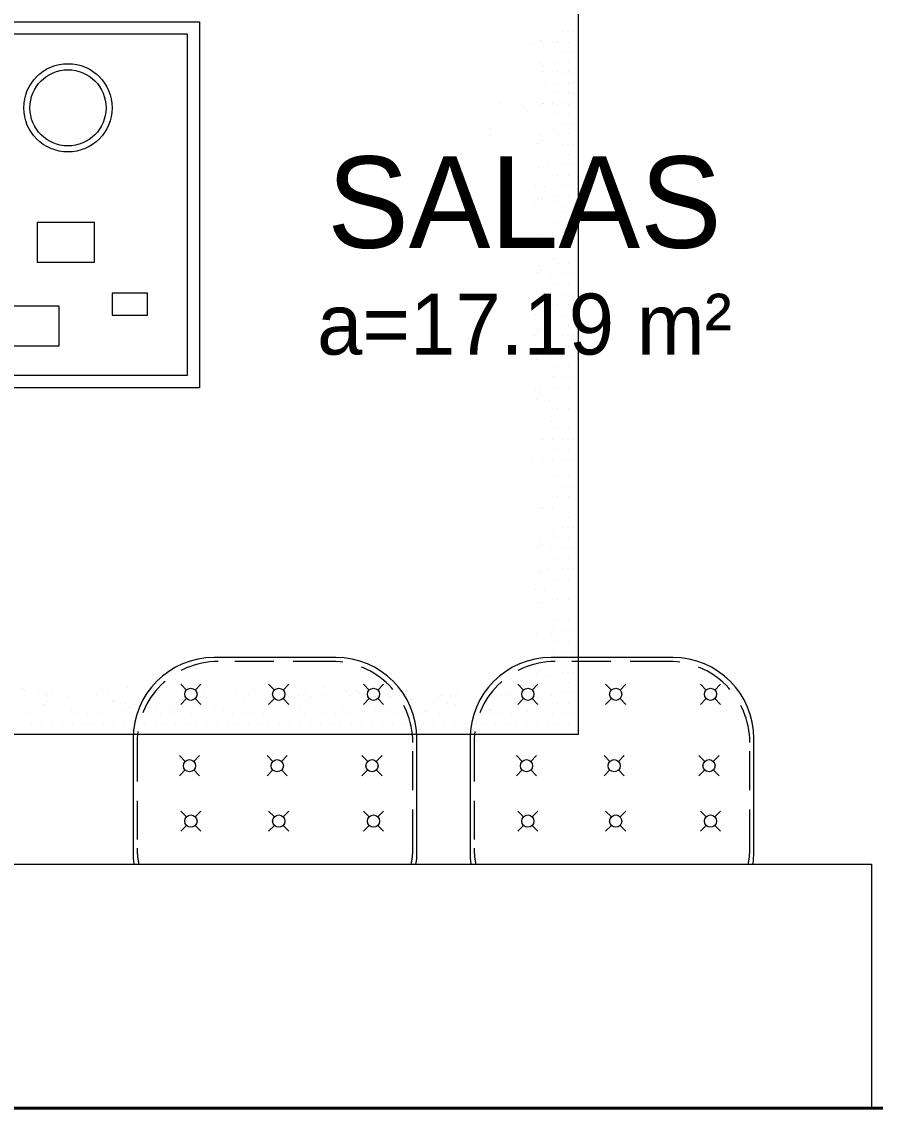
# Model space of a CAD drawing. Header units: millimetres. Extents: x 13204 to 24802, y 21209 to 40694.
# Drawn here: x 24062.7 to 24202.7, y 36410.9 to 36589 of the extents above; entities that cross this region are included whole.
import ezdxf
from ezdxf.enums import TextEntityAlignment as Align

# ---------------------------------------------------------------- set-up
doc = ezdxf.new("R2010")
doc.units = ezdxf.units.MM
doc.linetypes.add('DASHED2', pattern=[9.525, 6.35, -3.175])
for name, color, linetype, lineweight in [('Hachura', 8, 'Continuous', 0), ('Layout', 6, 'Continuous', 15), ('Mobiliario', 6, 'Continuous', 13), ('MOBILIÁRIO', 6, 'Continuous', 13), ('Paredes', 1, 'Continuous', 40), ('PISO', 5, 'Continuous', 5), ('TEXTO', 4, 'Continuous', 5)]:
    doc.layers.add(name, color=color, linetype=linetype, lineweight=lineweight)
doc.styles.add('LANA', font='stylu.ttf')

# ---------------------------------------------------------------- blocks, each defined once
blk = doc.blocks.new('*U49', base_point=(58175.93, 6482.58))
blk = doc.blocks.new('Mesa8lugaresP4')
at = {"layer": 'Hachura'}
for p, q in [((1103.7, 847.8), (-1090.1, 847.8)), ((-1090.1, 847.8), (-1090.1, -847.8)), ((-1080.6, 847.6), (-1080.6, 847.6)), ((-1061.5, 847.6), (-1061.5, 847.6)), ((-1042.5, 847.6), (-1042.5, 847.6)), ((-1023.4, 847.6), (-1023.4, 847.6)), ((-1004.4, 847.6), (-1004.4, 847.6)), ((-985.3, 847.6), (-985.3, 847.6)), ((-966.3, 847.6), (-966.3, 847.6)), ((-947.2, 847.6), (-947.2, 847.6)), ((-928.2, 847.6), (-928.2, 847.6)), ((-909.1, 847.6), (-909.1, 847.6)), ((-890.1, 847.6), (-890.1, 847.6)), ((-871, 847.6), (-871, 847.6)), ((-852, 847.6), (-852, 847.6)), ((-832.9, 847.6), (-832.9, 847.6)), ((-813.9, 847.6), (-813.9, 847.6)), ((-794.8, 847.6), (-794.8, 847.6)), ((-775.8, 847.6), (-775.8, 847.6)), ((-756.7, 847.6), (-756.7, 847.6)), ((-737.7, 847.6), (-737.7, 847.6)), ((-718.6, 847.6), (-718.6, 847.6)), ((-699.6, 847.6), (-699.6, 847.6)), ((-680.5, 847.6), (-680.5, 847.6)), ((-661.5, 847.6), (-661.5, 847.6)), ((-642.4, 847.6), (-642.4, 847.6)), ((-623.4, 847.6), (-623.4, 847.6)), ((-604.3, 847.6), (-604.3, 847.6)), ((-585.3, 847.6), (-585.3, 847.6)), ((-566.2, 847.6), (-566.2, 847.6)), ((-547.2, 847.6), (-547.2, 847.6)), ((-528.1, 847.6), (-528.1, 847.6)), ((-509.1, 847.6), (-509.1, 847.6)), ((-490, 847.6), (-490, 847.6)), ((-471, 847.6), (-471, 847.6)), ((-451.9, 847.6), (-451.9, 847.6)), ((-432.9, 847.6), (-432.9, 847.6)), ((-413.8, 847.6), (-413.8, 847.6)), ((-394.8, 847.6), (-394.8, 847.6)), ((-375.7, 847.6), (-375.7, 847.6)), ((-356.7, 847.6), (-356.7, 847.6)), ((-337.6, 847.6), (-337.6, 847.6)), ((-318.6, 847.6), (-318.6, 847.6)), ((-299.5, 847.6), (-299.5, 847.6)), ((-280.5, 847.6), (-280.5, 847.6)), ((-261.4, 847.6), (-261.4, 847.6)), ((-242.4, 847.6), (-242.4, 847.6)), ((-223.3, 847.6), (-223.3, 847.6)), ((-204.3, 847.6), (-204.3, 847.6)), ((-185.2, 847.6), (-185.2, 847.6)), ((-166.2, 847.6), (-166.2, 847.6)), ((-147.1, 847.6), (-147.1, 847.6)), ((-128.1, 847.6), (-128.1, 847.6)), ((-109, 847.6), (-109, 847.6)), ((-90, 847.6), (-90, 847.6)), ((-70.9, 847.6), (-70.9, 847.6)), ((-1090.1, 828.6), (-1090.1, 828.6)), ((-1071, 828.6), (-1071, 828.6)), ((-1052, 828.6), (-1052, 828.6)), ((-1032.9, 828.6), (-1032.9, 828.6)), ((-1013.9, 828.6), (-1013.9, 828.6)), ((-994.8, 828.6), (-994.8, 828.6)), ((-975.8, 828.6), (-975.8, 828.6)), ((-956.7, 828.6), (-956.7, 828.6)), ((-937.7, 828.6), (-937.7, 828.6)), ((-918.6, 828.6), (-918.6, 828.6)), ((-899.6, 828.6), (-899.6, 828.6)), ((-880.5, 828.6), (-880.5, 828.6)), ((-861.5, 828.6), (-861.5, 828.6)), ((-842.4, 828.6), (-842.4, 828.6)), ((-823.4, 828.6), (-823.4, 828.6)), ((-804.3, 828.6), (-804.3, 828.6)), ((-785.3, 828.6), (-785.3, 828.6)), ((-766.2, 828.6), (-766.2, 828.6)), ((-747.2, 828.6), (-747.2, 828.6)), ((-728.1, 828.6), (-728.1, 828.6)), ((-709.1, 828.6), (-709.1, 828.6)), ((-690, 828.6), (-690, 828.6)), ((-671, 828.6), (-671, 828.6)), ((-651.9, 828.6), (-651.9, 828.6)), ((-632.9, 828.6), (-632.9, 828.6)), ((-613.8, 828.6), (-613.8, 828.6)), ((-594.8, 828.6), (-594.8, 828.6)), ((-575.7, 828.6), (-575.7, 828.6)), ((-556.7, 828.6), (-556.7, 828.6)), ((-537.6, 828.6), (-537.6, 828.6)), ((-518.6, 828.6), (-518.6, 828.6)), ((-499.5, 828.6), (-499.5, 828.6)), ((-480.5, 828.6), (-480.5, 828.6)), ((-461.4, 828.6), (-461.4, 828.6)), ((-442.4, 828.6), (-442.4, 828.6)), ((-423.3, 828.6), (-423.3, 828.6)), ((-404.3, 828.6), (-404.3, 828.6)), ((-385.2, 828.6), (-385.2, 828.6)), ((-366.2, 828.6), (-366.2, 828.6)), ((-347.1, 828.6), (-347.1, 828.6)), ((-328.1, 828.6), (-328.1, 828.6)), ((-309, 828.6), (-309, 828.6)), ((-290, 828.6), (-290, 828.6)), ((-270.9, 828.6), (-270.9, 828.6)), ((-251.9, 828.6), (-251.9, 828.6)), ((-232.8, 828.6), (-232.8, 828.6)), ((-213.8, 828.6), (-213.8, 828.6)), ((-194.7, 828.6), (-194.7, 828.6)), ((-175.7, 828.6), (-175.7, 828.6)), ((-156.6, 828.6), (-156.6, 828.6)), ((-137.6, 828.6), (-137.6, 828.6)), ((-118.5, 828.6), (-118.5, 828.6)), ((-99.5, 828.6), (-99.5, 828.6)), ((-80.4, 828.6), (-80.4, 828.6)), ((-1080.6, 809.5), (-1080.6, 809.5)), ((-1061.5, 809.5), (-1061.5, 809.5)), ((-1042.5, 809.5), (-1042.5, 809.5)), ((-1023.4, 809.5), (-1023.4, 809.5)), ((-1004.4, 809.5), (-1004.4, 809.5)), ((-985.3, 809.5), (-985.3, 809.5)), ((-966.3, 809.5), (-966.3, 809.5)), ((-947.2, 809.5), (-947.2, 809.5)), ((-928.2, 809.5), (-928.2, 809.5)), ((-909.1, 809.5), (-909.1, 809.5)), ((-890.1, 809.5), (-890.1, 809.5)), ((-871, 809.5), (-871, 809.5)), ((-852, 809.5), (-852, 809.5)), ((-832.9, 809.5), (-832.9, 809.5)), ((-813.9, 809.5), (-813.9, 809.5)), ((-794.8, 809.5), (-794.8, 809.5)), ((-775.8, 809.5), (-775.8, 809.5)), ((-756.7, 809.5), (-756.7, 809.5)), ((-737.7, 809.5), (-737.7, 809.5)), ((-718.6, 809.5), (-718.6, 809.5)), ((-699.6, 809.5), (-699.6, 809.5)), ((-680.5, 809.5), (-680.5, 809.5)), ((-661.5, 809.5), (-661.5, 809.5)), ((-642.4, 809.5), (-642.4, 809.5)), ((-623.4, 809.5), (-623.4, 809.5)), ((-604.3, 809.5), (-604.3, 809.5)), ((-585.3, 809.5), (-585.3, 809.5)), ((-566.2, 809.5), (-566.2, 809.5)), ((-547.2, 809.5), (-547.2, 809.5)), ((-528.1, 809.5), (-528.1, 809.5)), ((-509.1, 809.5), (-509.1, 809.5)), ((-490, 809.5), (-490, 809.5)), ((-471, 809.5), (-471, 809.5)), ((-451.9, 809.5), (-451.9, 809.5)), ((-432.9, 809.5), (-432.9, 809.5)), ((-413.8, 809.5), (-413.8, 809.5)), ((-394.8, 809.5), (-394.8, 809.5)), ((-375.7, 809.5), (-375.7, 809.5)), ((-356.7, 809.5), (-356.7, 809.5)), ((-337.6, 809.5), (-337.6, 809.5)), ((-318.6, 809.5), (-318.6, 809.5)), ((-299.5, 809.5), (-299.5, 809.5)), ((-280.5, 809.5), (-280.5, 809.5)), ((-261.4, 809.5), (-261.4, 809.5)), ((-242.4, 809.5), (-242.4, 809.5)), ((-223.3, 809.5), (-223.3, 809.5)), ((-204.3, 809.5), (-204.3, 809.5)), ((-185.2, 809.5), (-185.2, 809.5)), ((-166.2, 809.5), (-166.2, 809.5)), ((-147.1, 809.5), (-147.1, 809.5)), ((-128.1, 809.5), (-128.1, 809.5)), ((-109, 809.5), (-109, 809.5)), ((-90, 809.5), (-90, 809.5)), ((-70.9, 809.5), (-70.9, 809.5)), ((-1090.1, 790.5), (-1090.1, 790.5)), ((-1071, 790.5), (-1071, 790.5)), ((-1052, 790.5), (-1052, 790.5)), ((-1080.6, 771.4), (-1080.6, 771.4)), ((-1061.5, 771.4), (-1061.5, 771.4)), ((-1090.1, 752.4), (-1090.1, 752.4)), ((-1071, 752.4), (-1071, 752.4)), ((-1052, 752.4), (-1052, 752.4)), ((-1080.6, 733.3), (-1080.6, 733.3)), ((-1061.5, 733.3), (-1061.5, 733.3)), ((-1090.1, 714.3), (-1090.1, 714.3)), ((-1071, 714.3), (-1071, 714.3)), ((-1052, 714.3), (-1052, 714.3)), ((-1080.6, 695.2), (-1080.6, 695.2)), ((-1061.5, 695.2), (-1061.5, 695.2)), ((-1090.1, 676.2), (-1090.1, 676.2)), ((-1071, 676.2), (-1071, 676.2)), ((-1052, 676.2), (-1052, 676.2)), ((-1080.6, 657.1), (-1080.6, 657.1)), ((-1061.5, 657.1), (-1061.5, 657.1)), ((-1090.1, 638.1), (-1090.1, 638.1)), ((-1071, 638.1), (-1071, 638.1)), ((-1052, 638.1), (-1052, 638.1)), ((-1080.6, 619), (-1080.6, 619)), ((-1061.5, 619), (-1061.5, 619)), ((-1090.1, 600), (-1090.1, 600)), ((-1071, 600), (-1071, 600)), ((-1052, 600), (-1052, 600)), ((-1090.1, 561.9), (-1090.1, 561.9)), ((-1080.6, 580.9), (-1080.6, 580.9)), ((-1071, 561.9), (-1071, 561.9)), ((-1061.5, 580.9), (-1061.5, 580.9)), ((-1052, 561.9), (-1052, 561.9)), ((-1080.6, 542.8), (-1080.6, 542.8)), ((-1061.5, 542.8), (-1061.5, 542.8)), ((-1090.1, 523.8), (-1090.1, 523.8)), ((-1071, 523.8), (-1071, 523.8)), ((-1052, 523.8), (-1052, 523.8)), ((-1080.6, 504.7), (-1080.6, 504.7)), ((-1061.5, 504.7), (-1061.5, 504.7)), ((-1090.1, 485.7), (-1090.1, 485.7)), ((-1071, 485.7), (-1071, 485.7)), ((-1052, 485.7), (-1052, 485.7)), ((-1080.6, 466.6), (-1080.6, 466.6)), ((-1061.5, 466.6), (-1061.5, 466.6)), ((-1090.1, 447.6), (-1090.1, 447.6)), ((-1071, 447.6), (-1071, 447.6)), ((-1052, 447.6), (-1052, 447.6)), ((-1080.6, 428.5), (-1080.6, 428.5)), ((-1061.5, 428.5), (-1061.5, 428.5)), ((-1090.1, 409.5), (-1090.1, 409.5)), ((-1071, 409.5), (-1071, 409.5)), ((-1052, 409.5), (-1052, 409.5)), ((-1080.6, 390.4), (-1080.6, 390.4)), ((-1061.5, 390.4), (-1061.5, 390.4)), ((-1090.1, 371.4), (-1090.1, 371.4)), ((-1071, 371.4), (-1071, 371.4)), ((-1052, 371.4), (-1052, 371.4)), ((-1080.6, 341.4), (-1080.6, 341.4)), ((-1061.5, 341.4), (-1061.5, 341.4)), ((-1042.5, 341.4), (-1042.5, 341.4)), ((-1023.4, 341.4), (-1023.4, 341.4)), ((-1004.4, 341.4), (-1004.4, 341.4)), ((-1090.1, 322.3), (-1090.1, 322.3)), ((-1071, 322.3), (-1071, 322.3)), ((-1052, 322.3), (-1052, 322.3)), ((-1032.9, 322.3), (-1032.9, 322.3)), ((-1013.9, 322.3), (-1013.9, 322.3)), ((-1080.6, 303.3), (-1080.6, 303.3)), ((-1061.5, 303.3), (-1061.5, 303.3)), ((-1042.5, 303.3), (-1042.5, 303.3)), ((-1023.4, 303.3), (-1023.4, 303.3)), ((-1090.1, 284.2), (-1090.1, 284.2)), ((-1071, 284.2), (-1071, 284.2)), ((-1052, 284.2), (-1052, 284.2)), ((-1080.6, 265.2), (-1080.6, 265.2)), ((-1061.5, 265.2), (-1061.5, 265.2)), ((-1090.1, 246.1), (-1090.1, 246.1)), ((-1071, 246.1), (-1071, 246.1)), ((-1052, 246.1), (-1052, 246.1)), ((-1080.6, 227.1), (-1080.6, 227.1)), ((-1061.5, 227.1), (-1061.5, 227.1)), ((-1090.1, 208), (-1090.1, 208)), ((-1071, 208), (-1071, 208)), ((-1052, 208), (-1052, 208)), ((-1080.6, 189), (-1080.6, 189)), ((-1061.5, 189), (-1061.5, 189)), ((-1090.1, 169.9), (-1090.1, 169.9)), ((-1071, 169.9), (-1071, 169.9)), ((-1052, 169.9), (-1052, 169.9)), ((-1080.6, 150.9), (-1080.6, 150.9)), ((-1061.5, 150.9), (-1061.5, 150.9)), ((-1090.1, 131.8), (-1090.1, 131.8)), ((-1071, 131.8), (-1071, 131.8)), ((-1052, 131.8), (-1052, 131.8)), ((-1080.6, 112.8), (-1080.6, 112.8)), ((-1061.5, 112.8), (-1061.5, 112.8)), ((-1090.1, 93.7), (-1090.1, 93.7)), ((-1071, 93.7), (-1071, 93.7)), ((-1052, 93.7), (-1052, 93.7)), ((-1080.6, 74.7), (-1080.6, 74.7)), ((-1061.5, 74.7), (-1061.5, 74.7)), ((-1090.1, 55.6), (-1090.1, 55.6)), ((-1071, 55.6), (-1071, 55.6)), ((-1052, 55.6), (-1052, 55.6)), ((-1080.6, 36.6), (-1080.6, 36.6)), ((-1061.5, 36.6), (-1061.5, 36.6)), ((-1090.1, 17.5), (-1090.1, 17.5)), ((-1071, 17.5), (-1071, 17.5)), ((-1052, 17.5), (-1052, 17.5)), ((-1080.6, -1.5), (-1080.6, -1.5)), ((-1061.5, -1.5), (-1061.5, -1.5)), ((-1090.1, -20.6), (-1090.1, -20.6)), ((-1080.6, -39.6), (-1080.6, -39.6)), ((-1071, -20.6), (-1071, -20.6)), ((-1061.5, -39.6), (-1061.5, -39.6)), ((-1052, -20.6), (-1052, -20.6)), ((-1090.1, -58.7), (-1090.1, -58.7)), ((-1071, -58.7), (-1071, -58.7)), ((-1052, -58.7), (-1052, -58.7)), ((-1080.6, -77.7), (-1080.6, -77.7)), ((-1061.5, -77.7), (-1061.5, -77.7)), ((-1090.1, -96.8), (-1090.1, -96.8)), ((-1071, -96.8), (-1071, -96.8)), ((-1052, -96.8), (-1052, -96.8)), ((-1080.6, -115.8), (-1080.6, -115.8)), ((-1061.5, -115.8), (-1061.5, -115.8)), ((-1090.1, -134.9), (-1090.1, -134.9)), ((-1080.6, -126.2), (-1080.6, -126.2)), ((-1071, -134.9), (-1071, -134.9)), ((-1061.5, -126.2), (-1061.5, -126.2)), ((-1052, -134.9), (-1052, -134.9)), ((-1090.1, -145.2), (-1090.1, -145.2)), ((-1071, -145.2), (-1071, -145.2)), ((-1052, -145.2), (-1052, -145.2)), ((-1080.6, -164.3), (-1080.6, -164.3)), ((-1061.5, -164.3), (-1061.5, -164.3)), ((-1090.1, -183.3), (-1090.1, -183.3)), ((-1071, -183.3), (-1071, -183.3)), ((-1052, -183.3), (-1052, -183.3)), ((-1080.6, -202.4), (-1080.6, -202.4)), ((-1061.5, -202.4), (-1061.5, -202.4)), ((-1090.1, -221.4), (-1090.1, -221.4)), ((-1080.6, -240.5), (-1080.6, -240.5)), ((-1071, -221.4), (-1071, -221.4)), ((-1061.5, -240.5), (-1061.5, -240.5)), ((-1052, -221.4), (-1052, -221.4)), ((-1090.1, -259.5), (-1090.1, -259.5)), ((-1071, -259.5), (-1071, -259.5)), ((-1052, -259.5), (-1052, -259.5)), ((-928.2, -257.3), (-928.2, -257.3)), ((-1080.6, -278.6), (-1080.6, -278.6)), ((-1061.5, -278.6), (-1061.5, -278.6)), ((-928.2, -268.2), (-928.2, -268.2)), ((-1090.1, -297.6), (-1090.1, -297.6)), ((-1071, -297.6), (-1071, -297.6)), ((-1052, -297.6), (-1052, -297.6)), ((-1090.1, -314.4), (-1090.1, -314.4)), ((-1080.6, -316.7), (-1080.6, -316.7)), ((-1071, -314.4), (-1071, -314.4)), ((-1061.5, -316.7), (-1061.5, -316.7)), ((-1052, -314.4), (-1052, -314.4)), ((-1090.1, -335.7), (-1090.1, -335.7)), ((-1080.6, -333.5), (-1080.6, -333.5)), ((-1071, -335.7), (-1071, -335.7)), ((-1061.5, -333.5), (-1061.5, -333.5)), ((-1052, -335.7), (-1052, -335.7)), ((-1090.1, -352.5), (-1090.1, -352.5)), ((-1080.6, -354.8), (-1080.6, -354.8)), ((-1071, -352.5), (-1071, -352.5)), ((-1061.5, -354.8), (-1061.5, -354.8)), ((-1052, -352.5), (-1052, -352.5)), ((-1090.1, -373.8), (-1090.1, -373.8)), ((-1080.6, -371.6), (-1080.6, -371.6)), ((-1071, -373.8), (-1071, -373.8)), ((-1061.5, -371.6), (-1061.5, -371.6)), ((-1052, -373.8), (-1052, -373.8)), ((-1071, -390.6), (-1071, -390.6)), ((-1052, -390.6), (-1052, -390.6)), ((-1080.6, -409.7), (-1080.6, -409.7)), ((-1061.5, -409.7), (-1061.5, -409.7)), ((-1090.1, -428.7), (-1090.1, -428.7)), ((-1071, -428.7), (-1071, -428.7)), ((-1052, -428.7), (-1052, -428.7)), ((-1080.6, -447.8), (-1080.6, -447.8)), ((-1061.5, -447.8), (-1061.5, -447.8))]:
    blk.add_line(p, q, dxfattribs=at)
for points in [[(-995.4, 805.4), (-995.4, 805.4)], [(-944.1, 804.3), (-944.1, 804.3)], [(-928.5, 802.3), (-928.5, 802.3)], [(-927.1, 802.3), (-927.1, 802.3)], [(-902, 805.2), (-902, 805.2)], [(-812, 804.5), (-812, 804.5)], [(-808.6, 805.1), (-808.6, 805.1)], [(-805.3, 804.9), (-805.3, 804.9)], [(-735.2, 804.9), (-735.2, 804.9)], [(-715.1, 804.9), (-715.1, 804.9)], [(-654.2, 802), (-654.2, 802)], [(-621.7, 804.7), (-621.7, 804.7)], [(-528.3, 804.6), (-528.3, 804.6)], [(-434.9, 804.4), (-434.9, 804.4)], [(-351.2, 804), (-351.2, 804)], [(-341.4, 804.2), (-341.4, 804.2)], [(-335.6, 801.9), (-335.6, 801.9)], [(-248, 804.1), (-248, 804.1)], [(-154.6, 803.9), (-154.6, 803.9)], [(-904.1, 799.1), (-904.1, 799.1)], [(-863.4, 793.7), (-863.4, 793.7)], [(-847.8, 791.7), (-847.8, 791.7)], [(-823.4, 788.4), (-823.4, 788.4)], [(-782.6, 783.1), (-782.6, 783.1)], [(-589.5, 784.7), (-589.5, 784.7)], [(-575.7, 801), (-575.7, 801)], [(-498.9, 801.4), (-498.9, 801.4)], [(-473.2, 782.3), (-473.2, 782.3)], [(-417.9, 798.4), (-417.9, 798.4)], [(-353.2, 783.3), (-353.2, 783.3)], [(-347.7, 788.4), (-347.7, 788.4)], [(-339.4, 797.4), (-339.4, 797.4)], [(-311.2, 798.7), (-311.2, 798.7)], [(-270.5, 793.3), (-270.5, 793.3)], [(-262.6, 797.8), (-262.6, 797.8)], [(-254.8, 791.3), (-254.8, 791.3)], [(-231.4, 786), (-231.4, 786)], [(-230.4, 788.1), (-230.4, 788.1)], [(-189.7, 782.7), (-189.7, 782.7)], [(-181.6, 794.9), (-181.6, 794.9)], [(-111.3, 787), (-111.3, 787)], [(-105.8, 792.1), (-105.8, 792.1)], [(-103.1, 793.9), (-103.1, 793.9)], [(-1040.9, 776.4), (-1040.9, 776.4)], [(-1009.6, 778.4), (-1009.6, 778.4)], [(-960.2, 768.2), (-960.2, 768.2)], [(-957, 774.9), (-957, 774.9)], [(-947.5, 776.2), (-947.5, 776.2)], [(-931.1, 777.4), (-931.1, 777.4)], [(-866.7, 768), (-866.7, 768)], [(-854.3, 777.8), (-854.3, 777.8)], [(-854.1, 776.1), (-854.1, 776.1)], [(-836.9, 776), (-836.9, 776)], [(-831.4, 781), (-831.4, 781)], [(-773.3, 774.9), (-773.3, 774.9)], [(-773.3, 767.8), (-773.3, 767.8)], [(-767, 781), (-767, 781)], [(-760.7, 775.9), (-760.7, 775.9)], [(-742.6, 777.8), (-742.6, 777.8)], [(-715.1, 778.6), (-715.1, 778.6)], [(-701.9, 772.5), (-701.9, 772.5)], [(-694.8, 773.9), (-694.8, 773.9)], [(-686.3, 770.4), (-686.3, 770.4)], [(-679.9, 767.7), (-679.9, 767.7)], [(-667.2, 775.7), (-667.2, 775.7)], [(-661.9, 767.2), (-661.9, 767.2)], [(-621.1, 761.8), (-621.1, 761.8)], [(-618, 774.2), (-618, 774.2)], [(-595.1, 779.6), (-595.1, 779.6)], [(-586.5, 767.5), (-586.5, 767.5)], [(-573.8, 775.6), (-573.8, 775.6)], [(-537, 771.3), (-537, 771.3)], [(-493.1, 767.3), (-493.1, 767.3)], [(-480.4, 775.4), (-480.4, 775.4)], [(-458.5, 770.3), (-458.5, 770.3)], [(-399.6, 767.2), (-399.6, 767.2)], [(-387, 775.2), (-387, 775.2)], [(-381.7, 770.7), (-381.7, 770.7)], [(-306.2, 767), (-306.2, 767)], [(-300.7, 767.8), (-300.7, 767.8)], [(-293.6, 775), (-293.6, 775)], [(-257.5, 762.1), (-257.5, 762.1)], [(-222.2, 766.8), (-222.2, 766.8)], [(-212.8, 766.8), (-212.8, 766.8)], [(-200.1, 774.9), (-200.1, 774.9)], [(-174.1, 780.6), (-174.1, 780.6)], [(-149.7, 777.4), (-149.7, 777.4)], [(-145.4, 767.1), (-145.4, 767.1)], [(-119.4, 766.6), (-119.4, 766.6)], [(-108.9, 772.1), (-108.9, 772.1)], [(-106.7, 774.7), (-106.7, 774.7)], [(-93.3, 770), (-93.3, 770)], [(-68.9, 766.8), (-68.9, 766.8)], [(-64.4, 764.2), (-64.4, 764.2)], [(-605.5, 759.8), (-605.5, 759.8)], [(-1036.9, 738.9), (-1036.9, 738.9)], [(-1019.6, 730.3), (-1019.6, 730.3)], [(-1012.5, 735.7), (-1012.5, 735.7)], [(-1018.4, 718.6), (-1018.4, 718.6)], [(-1011.5, 720.6), (-1011.5, 720.6)], [(-1044.5, 694.7), (-1044.5, 694.7)], [(-1040.2, 661.6), (-1040.2, 661.6)], [(-1013.4, 662.8), (-1013.4, 662.8)], [(-1043.9, 655.2), (-1043.9, 655.2)], [(-1021.4, 606.9), (-1021.4, 606.9)], [(-1015.9, 612), (-1015.9, 612)], [(-1015.3, 605), (-1015.3, 605)], [(-1008.6, 617.9), (-1008.6, 617.9)], [(-1027.1, 582.2), (-1027.1, 582.2)], [(-1011.5, 580.2), (-1011.5, 580.2)], [(-1032.9, 542.8), (-1032.9, 542.8)], [(-1020.2, 550.9), (-1020.2, 550.9)], [(-1017.1, 547.2), (-1017.1, 547.2)], [(-1039.2, 506.2), (-1039.2, 506.2)], [(-1014.8, 502.9), (-1014.8, 502.9)], [(-1022.5, 496.9), (-1022.5, 496.9)], [(-1019, 489.4), (-1019, 489.4)], [(-1044.4, 475.7), (-1044.4, 475.7)], [(-1042.4, 428.9), (-1042.4, 428.9)], [(-1023.1, 429.6), (-1023.1, 429.6)], [(-1020.9, 431.6), (-1020.9, 431.6)], [(-1040.9, 270.1), (-1040.9, 270.1)], [(-1009.6, 272.2), (-1009.6, 272.2)], [(-1036.9, 232.6), (-1036.9, 232.6)], [(-1019.6, 224), (-1019.6, 224)], [(-1012.5, 229.4), (-1012.5, 229.4)], [(-1018.4, 212.3), (-1018.4, 212.3)], [(-1011.5, 214.3), (-1011.5, 214.3)], [(-1044.5, 188.4), (-1044.5, 188.4)], [(-1043.9, 148.9), (-1043.9, 148.9)], [(-1040.2, 155.4), (-1040.2, 155.4)], [(-1013.4, 156.5), (-1013.4, 156.5)], [(-1021.4, 100.7), (-1021.4, 100.7)], [(-1015.9, 105.7), (-1015.9, 105.7)], [(-1008.6, 111.7), (-1008.6, 111.7)], [(-1015.3, 98.7), (-1015.3, 98.7)], [(-1027.1, 76), (-1027.1, 76)], [(-1011.5, 73.9), (-1011.5, 73.9)], [(-1020.2, 44.6), (-1020.2, 44.6)], [(-1017.1, 40.9), (-1017.1, 40.9)], [(-1032.9, 36.5), (-1032.9, 36.5)], [(-1039.2, -0.1), (-1039.2, -0.1)], [(-1022.5, -9.4), (-1022.5, -9.4)], [(-1019, -16.9), (-1019, -16.9)], [(-1014.8, -3.3), (-1014.8, -3.3)], [(-1044.4, -30.5), (-1044.4, -30.5)], [(-1042.4, -77.3), (-1042.4, -77.3)], [(-1023.1, -76.6), (-1023.1, -76.6)], [(-1020.9, -74.7), (-1020.9, -74.7)], [(-1021.4, -138.3), (-1021.4, -138.3)], [(-1015.9, -133.2), (-1015.9, -133.2)], [(-1015.3, -140.2), (-1015.3, -140.2)], [(-1008.6, -127.3), (-1008.6, -127.3)], [(-1027.1, -163), (-1027.1, -163)], [(-1011.5, -165), (-1011.5, -165)], [(-1020.2, -194.4), (-1020.2, -194.4)], [(-1017.1, -198), (-1017.1, -198)], [(-1032.9, -202.4), (-1032.9, -202.4)], [(-1039.2, -239.1), (-1039.2, -239.1)], [(-1022.5, -248.3), (-1022.5, -248.3)], [(-1019, -255.8), (-1019, -255.8)], [(-1014.8, -242.3), (-1014.8, -242.3)], [(-1044.4, -269.5), (-1044.4, -269.5)], [(-1042.4, -316.3), (-1042.4, -316.3)], [(-1024.7, -316), (-1024.7, -316)], [(-1023.1, -315.6), (-1023.1, -315.6)], [(-1020.9, -313.6), (-1020.9, -313.6)], [(-1012.1, -317.3), (-1012.1, -317.3)], [(-996.8, -302.6), (-996.8, -302.6)], [(-991.3, -307.6), (-991.3, -307.6)], [(-946.2, -315), (-946.2, -315)], [(-1029.3, -349.5), (-1029.3, -349.5)], [(-1013.7, -347.5), (-1013.7, -347.5)], [(-1022.8, -373.8), (-1022.8, -373.8)], [(-1025.5, -385.2), (-1025.5, -385.2)], [(-1019.9, -390.3), (-1019.9, -390.3)], [(-1042.4, -428.9), (-1042.4, -428.9)], [(-1023.1, -429.6), (-1023.1, -429.6)], [(-1020.9, -431.6), (-1020.9, -431.6)], [(-1001.7, -423.6), (-1001.7, -423.6)]]:
    blk.add_lwpolyline(points, dxfattribs=at)
blk = doc.blocks.new('MesaCentro01')
at = {"layer": 'Hachura'}
for p, q in [((-217.8, -68.6), (-217.8, -133.7)), ((-138.2, -68.6), (-217.8, -68.6)), ((-138.2, -133.7), (-138.2, -68.6)), ((-362.5, -119.2), (-362.5, -155.4)), ((-304.6, -119.2), (-362.5, -119.2)), ((-304.6, -155.4), (-304.6, -119.2)), ((-217.8, -133.7), (-138.2, -133.7)), ((-362.5, -155.4), (-304.6, -155.4)), ((-181.6, -206), (-275.7, -206)), ((-275.7, -206), (-275.7, -271.1)), ((-181.6, -271.1), (-181.6, -206)), ((107.8, -213.2), (107.8, -350.6)), ((259.8, -213.2), (107.8, -213.2)), ((259.8, -350.6), (259.8, -213.2)), ((-275.7, -271.1), (-181.6, -271.1)), ((339.4, -300), (259.8, -300)), ((339.4, -430.2), (339.4, -300)), ((107.8, -350.6), (259.8, -350.6)), ((173, -350.6), (173, -430.2)), ((173, -430.2), (339.4, -430.2))]:
    blk.add_line(p, q, dxfattribs=at)
for radius in [72.4, 62.4]:
    blk.add_circle((-232.3, -459.1), radius, dxfattribs=at)
at = {"layer": 'Mobiliario'}
for p, q in [((-428, -580.1), (-428, -20)), ((-428, -20), (428, -20)), ((428, -20), (428, -580.1)), ((-428, -580.1), (428, -580.1))]:
    blk.add_line(p, q, dxfattribs=at)
blk.add_lwpolyline([(-448, 0), (448, 0), (448, -600), (-448, -600)], close=True, dxfattribs=at)

msp = doc.modelspace()

# ---------------------------------------------------------------- linework, layer by layer
at = {"layer": 'Mobiliario'}
for p, q in [((24114.23, 36484.78), (24094.28, 36484.78)), ((24169.49, 36484.78), (24149.54, 36484.78)), ((24080.98, 36471.48), (24080.98, 36452.87)), ((24127.54, 36452.87), (24127.54, 36471.48)), ((24136.24, 36471.48), (24136.24, 36452.87)), ((24182.8, 36452.87), (24182.8, 36471.48))]:
    msp.add_line(p, q, dxfattribs=at)
for centre, start, end in [((24094.28, 36471.48), 90, 180), ((24114.23, 36471.48), 0, 90), ((24149.54, 36471.48), 90, 180), ((24169.49, 36471.48), 0, 90), ((24094.28, 36452.87), 180, 188.6335), ((24114.23, 36452.87), 351.3665, 0), ((24149.54, 36452.87), 180, 188.6335), ((24169.49, 36452.87), 351.3665, 0)]:
    msp.add_arc(centre, 13.3, start, end, dxfattribs=at)
at = {"layer": 'MOBILIÁRIO'}
for p, q in [((23942.53, 36450.87), (24202.07, 36450.87)), ((24202.07, 36450.87), (24202.07, 36410.87))]:
    msp.add_line(p, q, dxfattribs=at)
at = {"layer": 'Paredes'}
msp.add_line((24478.62, 36410.87), (23833.62, 36410.87), dxfattribs=at)
at = {"layer": 'PISO', "linetype": 'DASHED2'}
for p, q in [((24113.57, 36484.12), (24094.95, 36484.12)), ((24168.83, 36484.12), (24150.21, 36484.12)), ((24081.65, 36470.82), (24081.65, 36453.53)), ((24126.87, 36453.53), (24126.87, 36470.82)), ((24136.91, 36470.82), (24136.91, 36453.53)), ((24182.13, 36453.53), (24182.13, 36470.82))]:
    msp.add_line(p, q, dxfattribs=at)
at = {"layer": 'PISO'}
for p, q in [((24089.77, 36479.45), (24088.83, 36480.39)), ((24091.18, 36479.45), (24092.12, 36480.39)), ((24104.17, 36479.45), (24103.22, 36480.39)), ((24105.58, 36479.45), (24106.52, 36480.39)), ((24119.7, 36479.45), (24118.76, 36480.39)), ((24121.12, 36479.45), (24122.06, 36480.39)), ((24145.03, 36479.45), (24144.09, 36480.39)), ((24146.44, 36479.45), (24147.38, 36480.39)), ((24159.42, 36479.45), (24158.48, 36480.39)), ((24160.84, 36479.45), (24161.78, 36480.39)), ((24174.96, 36479.45), (24174.02, 36480.39)), ((24176.38, 36479.45), (24177.32, 36480.39)), ((24089.77, 36478.04), (24088.83, 36477.1)), ((24091.18, 36478.04), (24092.12, 36477.1)), ((24104.17, 36478.04), (24103.22, 36477.1)), ((24105.58, 36478.04), (24106.52, 36477.1)), ((24119.7, 36478.04), (24118.76, 36477.1)), ((24121.12, 36478.04), (24122.06, 36477.1)), ((24145.03, 36478.04), (24144.09, 36477.1)), ((24146.44, 36478.04), (24147.38, 36477.1)), ((24159.42, 36478.04), (24158.48, 36477.1)), ((24160.84, 36478.04), (24161.78, 36477.1)), ((24174.96, 36478.04), (24174.02, 36477.1)), ((24176.38, 36478.04), (24177.32, 36477.1)), ((24089.53, 36467.75), (24088.58, 36468.69)), ((24090.94, 36467.75), (24091.88, 36468.69)), ((24103.92, 36467.75), (24102.98, 36468.69)), ((24105.33, 36467.75), (24106.27, 36468.69)), ((24119.46, 36467.75), (24118.52, 36468.69)), ((24120.87, 36467.75), (24121.81, 36468.69)), ((24144.79, 36467.75), (24143.84, 36468.69)), ((24146.2, 36467.75), (24147.14, 36468.69)), ((24159.18, 36467.75), (24158.24, 36468.69)), ((24160.59, 36467.75), (24161.53, 36468.69)), ((24174.72, 36467.75), (24173.78, 36468.69)), ((24176.13, 36467.75), (24177.07, 36468.69)), ((24089.53, 36466.34), (24088.58, 36465.4)), ((24090.94, 36466.34), (24091.88, 36465.4)), ((24103.92, 36466.34), (24102.98, 36465.4)), ((24105.33, 36466.34), (24106.27, 36465.4)), ((24119.46, 36466.34), (24118.52, 36465.4)), ((24120.87, 36466.34), (24121.81, 36465.4)), ((24144.79, 36466.34), (24143.84, 36465.4)), ((24146.2, 36466.34), (24147.14, 36465.4)), ((24159.18, 36466.34), (24158.24, 36465.4)), ((24160.59, 36466.34), (24161.53, 36465.4)), ((24174.72, 36466.34), (24173.78, 36465.4)), ((24176.13, 36466.34), (24177.07, 36465.4)), ((24089.77, 36458.67), (24088.83, 36459.61)), ((24091.18, 36458.67), (24092.12, 36459.61)), ((24104.17, 36458.67), (24103.22, 36459.61)), ((24105.58, 36458.67), (24106.52, 36459.61)), ((24119.7, 36458.67), (24118.76, 36459.61)), ((24121.12, 36458.67), (24122.06, 36459.61)), ((24145.03, 36458.67), (24144.09, 36459.61)), ((24146.44, 36458.67), (24147.38, 36459.61)), ((24159.42, 36458.67), (24158.48, 36459.61)), ((24160.84, 36458.67), (24161.78, 36459.61)), ((24174.96, 36458.67), (24174.02, 36459.61)), ((24176.38, 36458.67), (24177.32, 36459.61)), ((24089.77, 36457.26), (24088.83, 36456.31)), ((24091.18, 36457.26), (24092.12, 36456.31)), ((24104.17, 36457.26), (24103.22, 36456.31)), ((24105.58, 36457.26), (24106.52, 36456.31)), ((24119.7, 36457.26), (24118.76, 36456.31)), ((24121.12, 36457.26), (24122.06, 36456.31)), ((24145.03, 36457.26), (24144.09, 36456.31)), ((24146.44, 36457.26), (24147.38, 36456.31)), ((24159.42, 36457.26), (24158.48, 36456.31)), ((24160.84, 36457.26), (24161.78, 36456.31)), ((24174.96, 36457.26), (24174.02, 36456.31)), ((24176.38, 36457.26), (24177.32, 36456.31))]:
    msp.add_line(p, q, dxfattribs=at)
for centre in [(24090.47, 36478.75), (24104.87, 36478.75), (24120.41, 36478.75), (24145.73, 36478.75), (24160.13, 36478.75), (24175.67, 36478.75), (24090.23, 36467.04), (24104.63, 36467.04), (24120.17, 36467.04), (24145.49, 36467.04), (24159.89, 36467.04), (24175.43, 36467.04), (24090.47, 36457.96), (24104.87, 36457.96), (24120.41, 36457.96), (24145.73, 36457.96), (24160.13, 36457.96), (24175.67, 36457.96)]:
    msp.add_circle(centre, 0.998, dxfattribs=at)
at = {"layer": 'PISO', "linetype": 'DASHED2'}
for centre, start, end in [((24094.95, 36470.82), 90, 180), ((24113.57, 36470.82), 0, 90), ((24150.21, 36470.82), 90, 180), ((24168.83, 36470.82), 0, 90), ((24094.95, 36453.53), 180, 191.5436), ((24113.57, 36453.53), 348.4564, 0), ((24150.21, 36453.53), 180, 191.5436), ((24168.83, 36453.53), 348.4564, 0)]:
    msp.add_arc(centre, 13.3, start, end, dxfattribs=at)

# ---------------------------------------------------------------- block references
at = {"layer": 'Layout', "color": 8, "xscale": 0.08888888888759539, "yscale": 0.08888888888759539, "zscale": 0.08888888888888889, "rotation": 180}
msp.add_blockref('Mesa8lugaresP4', (24057.13, 36547.56), dxfattribs=at)
at = {"layer": 'MOBILIÁRIO', "xscale": 0.1000000000058208, "yscale": 0.1000000000058208, "zscale": 0.1, "rotation": 180}
msp.add_blockref('MesaCentro01', (24047.08, 36529), dxfattribs=at)
at = {"layer": 'TEXTO'}
ref = msp.add_blockref('*U49', (24145.16, 36551.95), dxfattribs=at)
ref.add_attrib('AMBIENTE', 'SALAS', dxfattribs={"color": 0, "height": 15, "style": 'LANA'}).set_placement((24145.16, 36551.95), align=Align.CENTER)
ref.add_attrib('ÁREA', 'a=17.19 m²', dxfattribs={"color": 0, "height": 10, "style": 'LANA'}).set_placement((24145.16, 36534.45), align=Align.CENTER)

doc.saveas('drawing.dxf')
